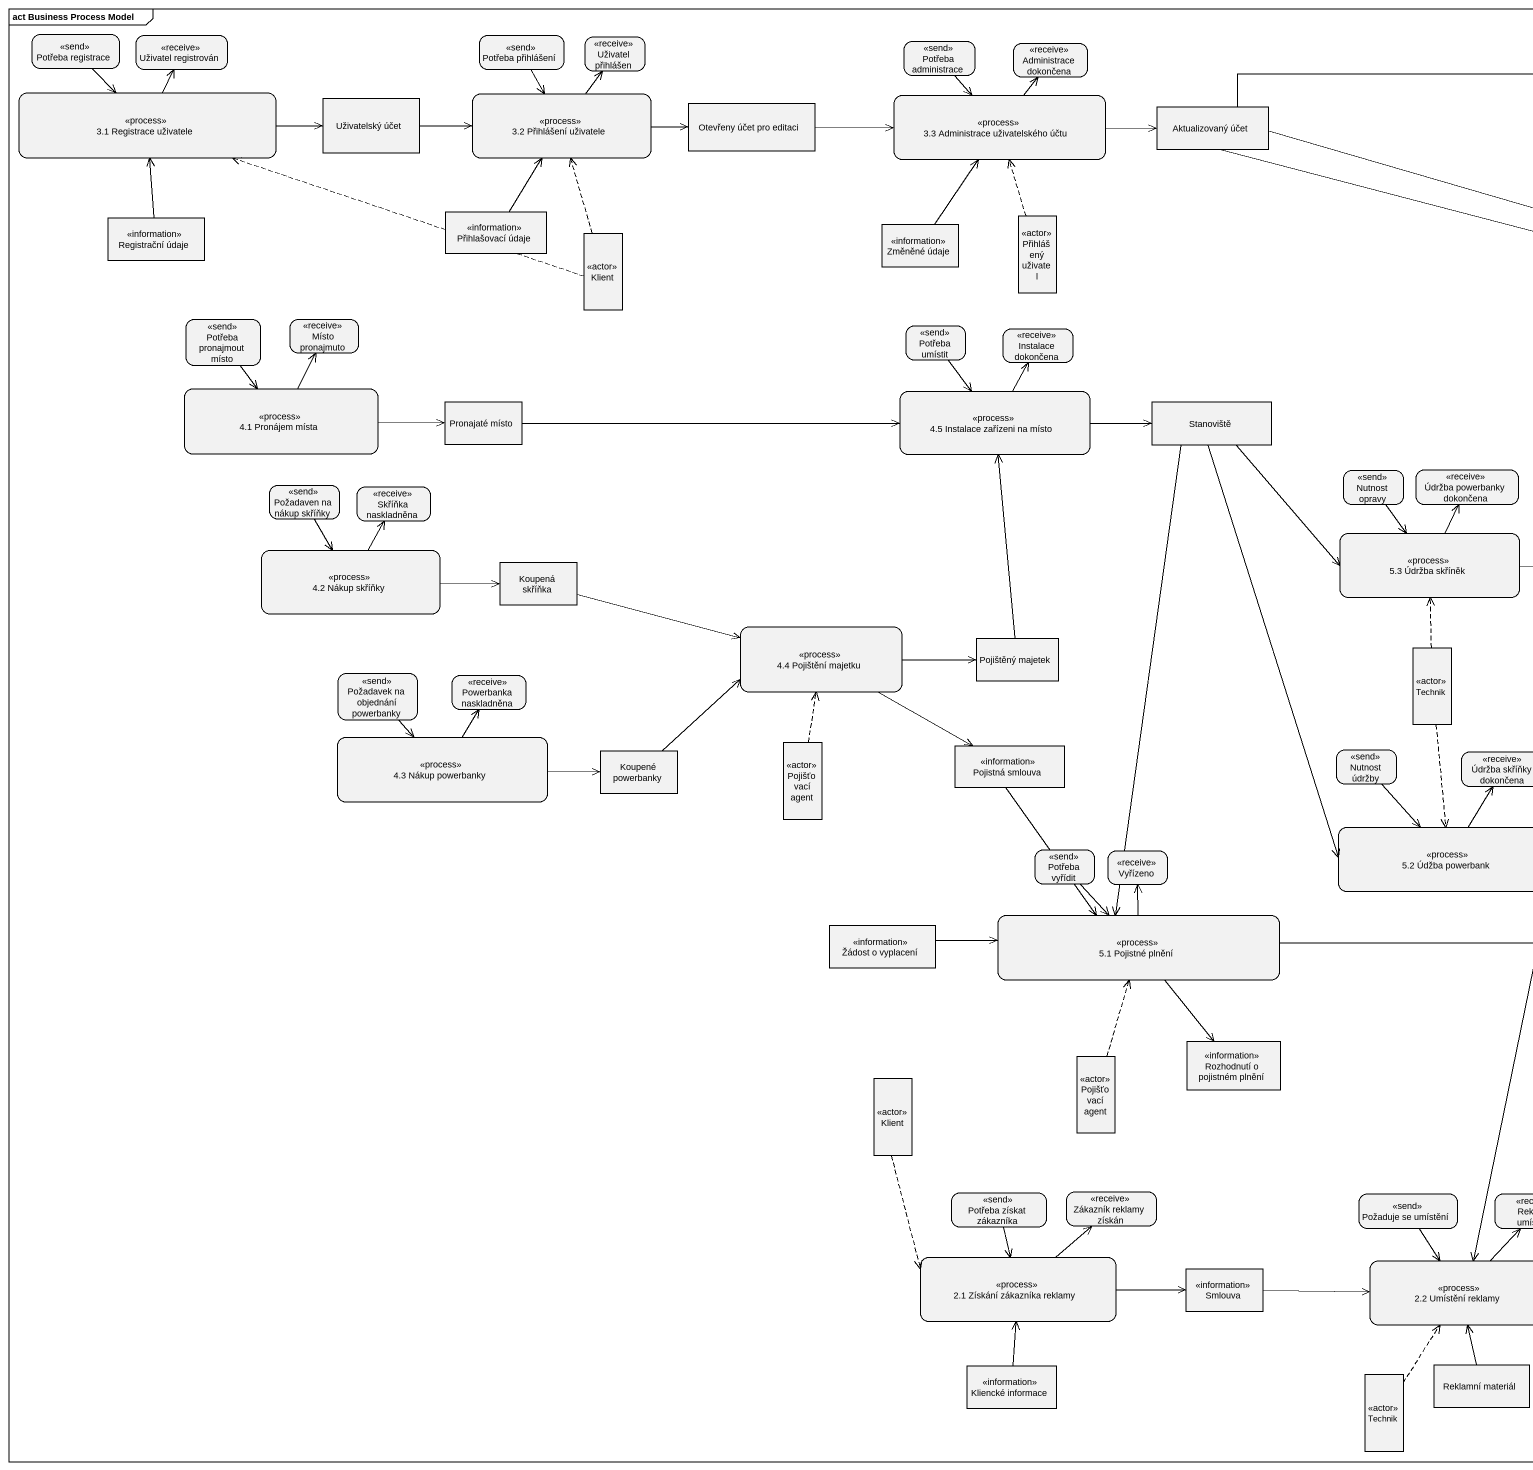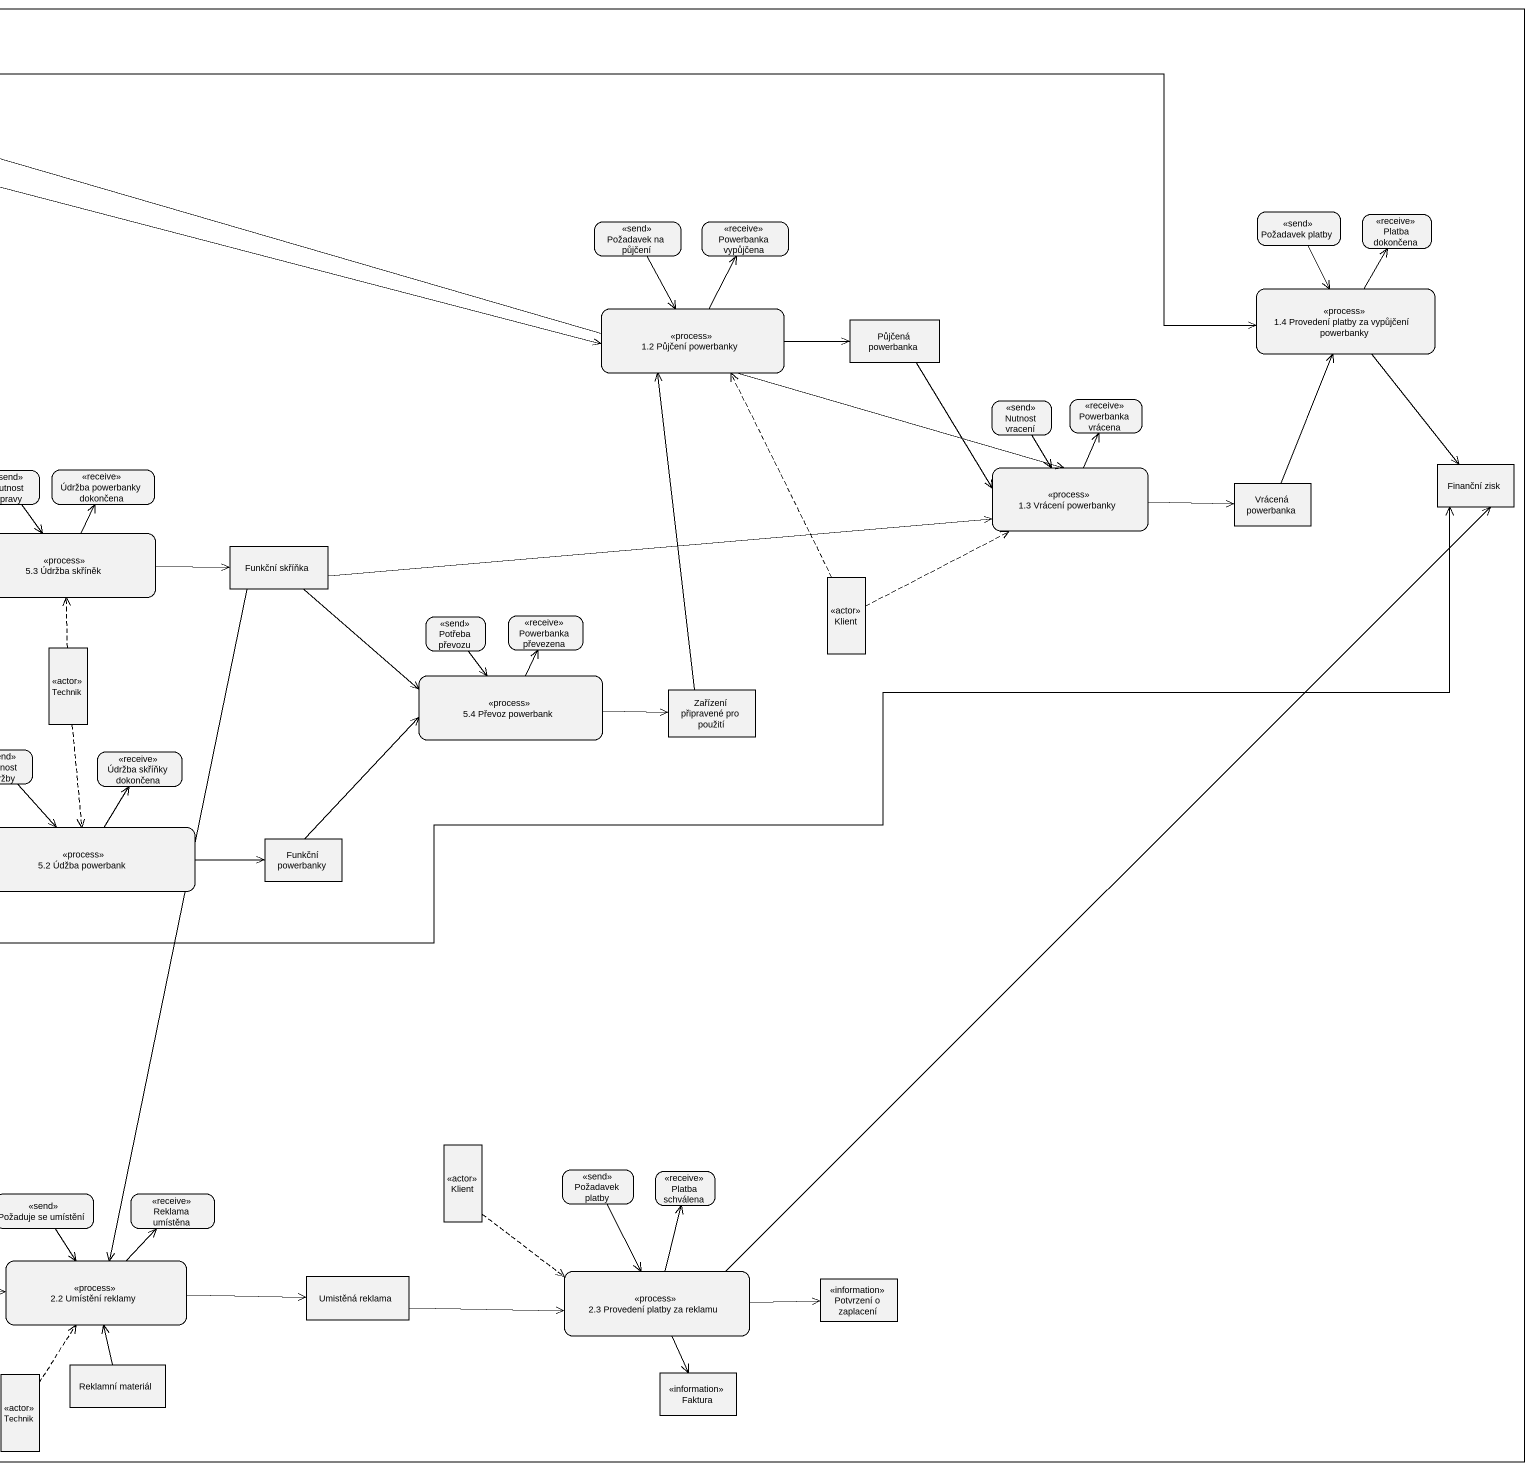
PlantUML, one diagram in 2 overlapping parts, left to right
@startuml
mainframe act Business Process Model
hide empty description
state "Potřeba registrace" as Potřeba_registrace <<send>>
state "Uživatel registrován" as Uživatel_registrován <<receive>>
state "Potřeba přihlášení" as Potřeba_přihlášení <<send>>
state "Uživatel přihlášen" as Uživatel_přihlášen <<receive>>
state "Potřeba administrace" as Potřeba_administrace <<send>>
state "Administrace dokončena" as Administrace_dokončena <<receive>>
state "3.1 Registrace uživatele" as s3_1_Registrace_uživatele <<process>>
state "3.2 Přihlášení uživatele" as s3_2_Přihlášení_uživatele <<process>>
state "3.3 Administrace uživatelského účtu" as s3_3_Administrace <<process>>
state "Uživatelský účet" as Uživatelský_účet <<object>>
state "Otevřeny účet pro editaci" as Otevřeny_účet_pro_editaci <<object>>
state "Aktualizovaný účet" as Aktualizovaný_účet <<object>>
state "Přihlašovací údaje" as Přihlašovací_údaje <<information>>
state "Požadavek platby" as Požadavek_platby <<send>>
state "Registrační údaje" as Registrační_údaje <<information>>
state Klient <<actor>>
state "Změněné údaje" as Změněné_údaje <<information>>
state "Přihlášený uživatel" as Přihlášený_uživatel <<actor>>
state "Požadavek na půjčení" as Požadavek_na_půjčení <<send>>
state "Powerbanka vypůjčena" as Powerbanka_vypůjčena <<receive>>
state "Platba dokončena" as Platba_dokončena <<receive>>
state "1.4 Provedení platby za vypůjčení powerbanky" as s1_4_Provedení_platby_za <<process>>
state "Potřeba pronajmout místo" as Potřeba_pronajmout_místo <<send>>
state "Místo pronajmuto" as Místo_pronajmuto <<receive>>
state "Potřeba umístit" as Potřeba_umístit <<send>>
state "Instalace dokončena" as Instalace_dokončena <<receive>>
state "1.2 Půjčení powerbanky" as s1_2_Půjčení_powerbanky <<process>>
state "Půjčená powerbanka" as Půjčená_powerbanka <<object>>
state "4.1 Pronájem místa" as s4_1_Pronájem_místa <<process>>
state "Pronajaté místo" as Pronajaté_místo <<object>>
state "4.5 Instalace zařízeni na místo" as s4_5_Instalace_zařízeni_na <<process>>
state Stanoviště <<object>>
state "Nutnost vracení" as Nutnost_vracení <<send>>
state "Powerbanka vrácena" as Powerbanka_vrácena <<receive>>
state "Nutnost opravy" as Nutnost_opravy <<send>>
state "Údržba powerbanky dokončena" as Údržba_powerbanky_dokončena <<receive>>
state "1.3 Vrácení powerbanky" as s1_3_Vrácení_powerbanky <<process>>
state "Vrácená powerbanka" as Vrácená_powerbanka <<object>>
state "Finanční zisk" as Finanční_zisk <<object>>
state "Požadaven na nákup skříňky" as Požadaven_na_nákup_skříňky <<send>>
state "Skříňka naskladněna" as Skříňka_naskladněna <<receive>>
state "4.2 Nákup skříňky" as s4_2_Nákup_skříňky <<process>>
state "5.3 Údržba skříněk" as s5_3_Údržba_skříněk <<process>>
state "Funkční skříňka" as Funkční_skříňka <<object>>
state "Koupená skříňka" as Koupená_skříňka <<object>>
state "Klient" as Klient_2 <<actor>>
state "4.4 Pojištění majetku" as s4_4_Pojištění_majetku <<process>>
state "Pojištěný majetek" as Pojištěný_majetek <<object>>
state "Potřeba převozu" as Potřeba_převozu <<send>>
state "Powerbanka převezena" as Powerbanka_převezena <<receive>>
state "Požadavek na objednání powerbanky" as Požadavek_na_objednání <<send>>
state "Powerbanka naskladněna" as Powerbanka_naskladněna <<receive>>
state Technik <<actor>>
state "5.4 Převoz powerbank" as s5_4_Převoz_powerbank <<process>>
state "Zařízení připravené pro použití" as Zařízení_připravené_pro <<object>>
state "4.3 Nákup powerbanky" as s4_3_Nákup_powerbanky <<process>>
state "Koupené powerbanky" as Koupené_powerbanky <<object>>
state "Pojišťovací agent" as Pojišťovací_agent <<actor>>
state "Pojistná smlouva" as Pojistná_smlouva <<information>>
state "Nutnost údržby" as Nutnost_údržby <<send>>
state "Údržba skříňky dokončena" as Údržba_skříňky_dokončena <<receive>>
state "5.2 Údžba powerbank" as s5_2_Údžba_powerbank <<process>>
state "Potřeba vyřídit" as Potřeba_vyřídit <<send>>
state Vyřízeno <<receive>>
state "Funkční powerbanky" as Funkční_powerbanky <<object>>
state "Žádost o vyplacení" as Žádost_o_vyplacení <<information>>
state "5.1 Pojistné plnění" as s5_1_Pojistné_plnění <<process>>
state "Pojišťovací agent" as Pojišťovací_agent_2 <<actor>>
state "Rozhodnutí o pojistném plnění" as Rozhodnutí_o_pojistném <<information>>
state "Klient" as Klient_3 <<actor>>
state "Klient" as Klient_4 <<actor>>
state "Požadavek platby" as Požadavek_platby_2 <<send>>
state "Platba schválena" as Platba_schválena <<receive>>
state "Potřeba získat zákazníka" as Potřeba_získat_zákazníka <<send>>
state "Zákazník reklamy získán" as Zákazník_reklamy_získán <<receive>>
state "Požaduje se umístění" as Požaduje_se_umístění <<send>>
state "Reklama umístěna" as Reklama_umístěna <<receive>>
state "2.1 Získání zákazníka reklamy" as s2_1_Získání_zákazníka <<process>>
state Smlouva <<information>>
state "2.2 Umístění reklamy" as s2_2_Umístění_reklamy <<process>>
state "Umistěná reklama" as Umistěná_reklama <<object>>
state "2.3 Provedení platby za reklamu" as s2_3_Provedení_platby_za <<process>>
state "Potvrzení o zaplacení" as Potvrzení_o_zaplacení <<information>>
state "Kliencké informace" as Kliencké_informace <<information>>
state "Reklamní materiál" as Reklamní_materiál <<object>>
state Faktura <<information>>
state "Technik" as Technik_2 <<actor>>
Potřeba_registrace --> s3_1_Registrace_uživatele
Potřeba_přihlášení --> s3_2_Přihlášení_uživatele
Potřeba_administrace --> s3_3_Administrace
s3_1_Registrace_uživatele -up-> Uživatel_registrován
s3_1_Registrace_uživatele -right-> Uživatelský_účet
s3_2_Přihlášení_uživatele -up-> Uživatel_přihlášen
s3_2_Přihlášení_uživatele -right-> Otevřeny_účet_pro_editaci
s3_3_Administrace -up-> Administrace_dokončena
s3_3_Administrace -right-> Aktualizovaný_účet
Uživatelský_účet -right-> s3_2_Přihlášení_uživatele
Otevřeny_účet_pro_editaci -right-> s3_3_Administrace
Aktualizovaný_účet -right-> s1_4_Provedení_platby_za
Aktualizovaný_účet -right-> s1_2_Půjčení_powerbanky
Aktualizovaný_účet -right-> s1_3_Vrácení_powerbanky
Přihlašovací_údaje -up-> s3_2_Přihlášení_uživatele
Požadavek_platby --> s1_4_Provedení_platby_za
Registrační_údaje -up-> s3_1_Registrace_uživatele
Klient -left[dashed]-> s3_1_Registrace_uživatele
Klient -up[dashed]-> s3_2_Přihlášení_uživatele
Změněné_údaje -up-> s3_3_Administrace
Přihlášený_uživatel -up[dashed]-> s3_3_Administrace
Požadavek_na_půjčení --> s1_2_Půjčení_powerbanky
s1_4_Provedení_platby_za -up-> Platba_dokončena
s1_4_Provedení_platby_za --> Finanční_zisk
Potřeba_pronajmout_místo --> s4_1_Pronájem_místa
Potřeba_umístit --> s4_5_Instalace_zařízeni_na
s1_2_Půjčení_powerbanky -up-> Powerbanka_vypůjčena
s1_2_Půjčení_powerbanky -right-> Půjčená_powerbanka
Půjčená_powerbanka --> s1_3_Vrácení_powerbanky
s4_1_Pronájem_místa -up-> Místo_pronajmuto
s4_1_Pronájem_místa -right-> Pronajaté_místo
Pronajaté_místo -right-> s4_5_Instalace_zařízeni_na
s4_5_Instalace_zařízeni_na -up-> Instalace_dokončena
s4_5_Instalace_zařízeni_na -right-> Stanoviště
Stanoviště --> s5_3_Údržba_skříněk
Stanoviště --> s5_2_Údžba_powerbank
Stanoviště --> s5_1_Pojistné_plnění
Nutnost_vracení --> s1_3_Vrácení_powerbanky
Nutnost_opravy --> s5_3_Údržba_skříněk
s1_3_Vrácení_powerbanky -up-> Powerbanka_vrácena
s1_3_Vrácení_powerbanky -right-> Vrácená_powerbanka
Vrácená_powerbanka -up-> s1_4_Provedení_platby_za
Požadaven_na_nákup_skříňky --> s4_2_Nákup_skříňky
s4_2_Nákup_skříňky -up-> Skříňka_naskladněna
s4_2_Nákup_skříňky -right-> Koupená_skříňka
s5_3_Údržba_skříněk -up-> Údržba_powerbanky_dokončena
s5_3_Údržba_skříněk -right-> Funkční_skříňka
Funkční_skříňka -right-> s1_3_Vrácení_powerbanky
Funkční_skříňka --> s5_4_Převoz_powerbank
Funkční_skříňka --> s2_2_Umístění_reklamy
Koupená_skříňka -right-> s4_4_Pojištění_majetku
Klient_2 -up[dashed]-> s1_2_Půjčení_powerbanky
Klient_2 -right[dashed]-> s1_3_Vrácení_powerbanky
s4_4_Pojištění_majetku -right-> Pojištěný_majetek
s4_4_Pojištění_majetku -right-> Pojistná_smlouva
Pojištěný_majetek -up-> s4_5_Instalace_zařízeni_na
Potřeba_převozu --> s5_4_Převoz_powerbank
Požadavek_na_objednání --> s4_3_Nákup_powerbanky
Technik -up[dashed]-> s5_3_Údržba_skříněk
Technik -[dashed]-> s5_2_Údžba_powerbank
s5_4_Převoz_powerbank -up-> Powerbanka_převezena
s5_4_Převoz_powerbank -right-> Zařízení_připravené_pro
Zařízení_připravené_pro -up-> s1_2_Půjčení_powerbanky
s4_3_Nákup_powerbanky -up-> Powerbanka_naskladněna
s4_3_Nákup_powerbanky -right-> Koupené_powerbanky
Koupené_powerbanky -up-> s4_4_Pojištění_majetku
Pojišťovací_agent -up[dashed]-> s4_4_Pojištění_majetku
Pojistná_smlouva --> s5_1_Pojistné_plnění
Nutnost_údržby --> s5_2_Údžba_powerbank
s5_2_Údžba_powerbank -up-> Údržba_skříňky_dokončena
s5_2_Údžba_powerbank -right-> Funkční_powerbanky
Potřeba_vyřídit --> s5_1_Pojistné_plnění
Funkční_powerbanky -up-> s5_4_Převoz_powerbank
Žádost_o_vyplacení -right-> s5_1_Pojistné_plnění
s5_1_Pojistné_plnění -right-> Finanční_zisk
s5_1_Pojistné_plnění -up-> Vyřízeno
s5_1_Pojistné_plnění --> Rozhodnutí_o_pojistném
Pojišťovací_agent_2 -up[dashed]-> s5_1_Pojistné_plnění
Klient_3 -[dashed]-> s2_1_Získání_zákazníka
Klient_4 -[dashed]-> s2_3_Provedení_platby_za
Požadavek_platby_2 --> s2_3_Provedení_platby_za
Potřeba_získat_zákazníka --> s2_1_Získání_zákazníka
Požaduje_se_umístění --> s2_2_Umístění_reklamy
s2_1_Získání_zákazníka -up-> Zákazník_reklamy_získán
s2_1_Získání_zákazníka -right-> Smlouva
Smlouva -right-> s2_2_Umístění_reklamy
s2_2_Umístění_reklamy -up-> Reklama_umístěna
s2_2_Umístění_reklamy -right-> Umistěná_reklama
Umistěná_reklama -right-> s2_3_Provedení_platby_za
s2_3_Provedení_platby_za -up-> Finanční_zisk
s2_3_Provedení_platby_za -up-> Platba_schválena
s2_3_Provedení_platby_za -right-> Potvrzení_o_zaplacení
s2_3_Provedení_platby_za --> Faktura
Kliencké_informace -up-> s2_1_Získání_zákazníka
Reklamní_materiál -up-> s2_2_Umístění_reklamy
Technik_2 -up[dashed]-> s2_2_Umístění_reklamy
@enduml
